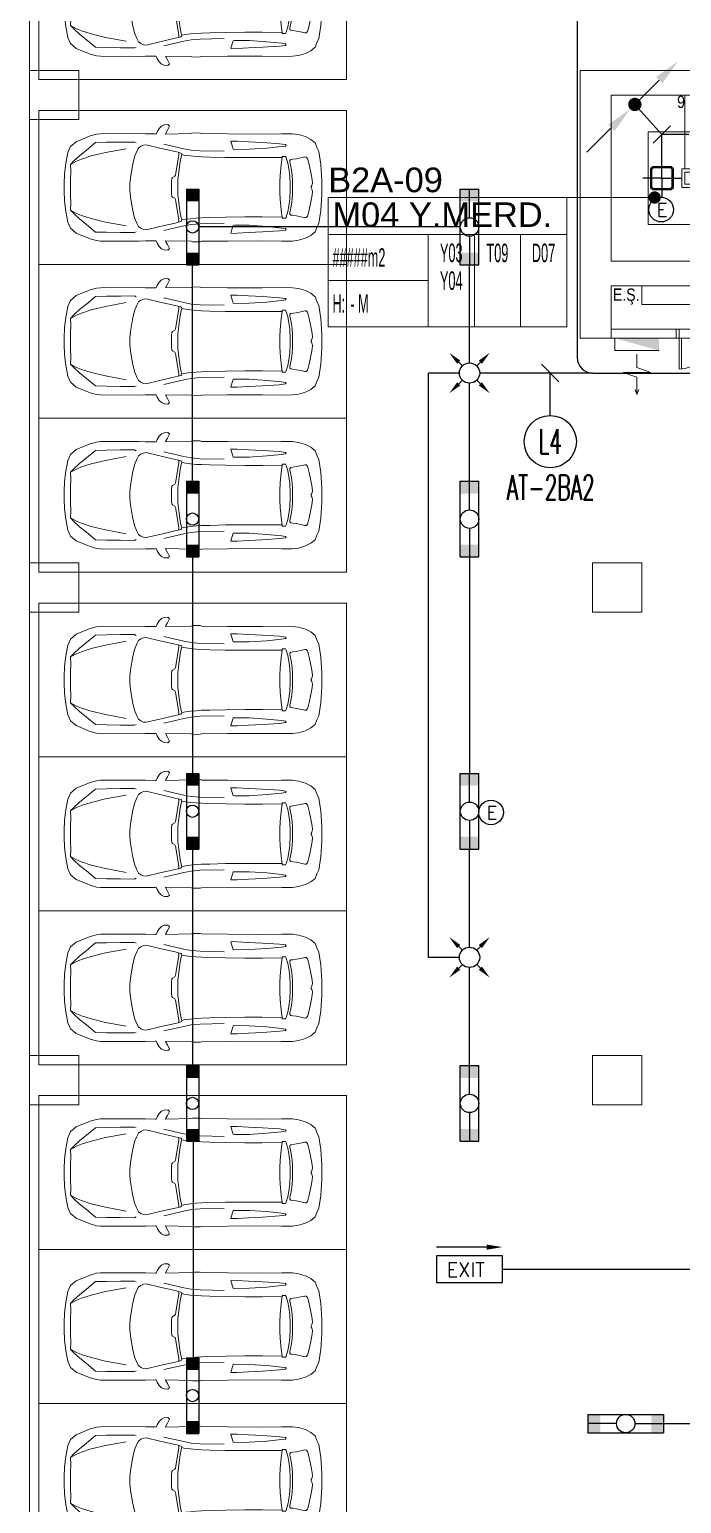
# Model space of a CAD drawing. Header units: metres. Extents: x -13316 to 152404, y -3899 to 30226.
# Drawn here: x 35845 to 36904, y 472 to 2866 of the extents above; entities that cross this region are included whole.
import ezdxf
from ezdxf.enums import TextEntityAlignment as Align

# ---------------------------------------------------------------- set-up
doc = ezdxf.new("R2010")
doc.units = ezdxf.units.M
doc.header["$LTSCALE"] = 100
doc.header["$MEASUREMENT"] = 0
doc.layers.get('0').update_dxf_attribs({"color": 9, "lineweight": 9})
for name, color, linetype, lineweight in [('00', 9, 'Continuous', 9), ('01', 9, 'Continuous', 9), ('04', 9, 'Continuous', 9), ('06D', 9, 'Continuous', 9), ('19', 9, 'Continuous', 9), ('21', 9, 'Continuous', 9), ('21_mahal200', 9, 'Continuous', 9), ('32-ekipman', 9, 'Continuous', 9), ('E-1x36 W SIVAÜSTÜ FLUORESAN ARMATÜR (ETANŞ)', 7, 'Continuous', 30), ('E-1x8 W ÇIKIŞ ARMATÜRÜ (TİP 2)', 7, 'Continuous', 30), ('E-2x18(W) PL DOWNLIGHT ARMATÜR (SIVAÜSTÜ)', 7, 'Continuous', 30), ('E-2x36 W SIVAÜSTÜ FLUORESAN ARMATÜR (ETANŞ)', 7, 'Continuous', 30), ('E-ACİL AYDINLATMA KİTİ', 7, 'Continuous', 30), ('E-AŞAĞIDAN GELİP YUKARIYA GİDEN HAT', 7, 'Continuous', 30), ('E-KABLO', 7, 'Continuous', 30), ('E-LINYE', 7, 'Continuous', 30), ('E-TAVAN TİPİ 360° VARLIK SENSÖRÜ (ALGILAMA ÇAPI 10 14 m)', 7, 'Continuous', 30)]:
    doc.layers.add(name, color=color, linetype=linetype, lineweight=lineweight)
doc.styles.add('Arial', font='arial.ttf', dxfattribs={"height": 2.5})
doc.styles.add('E-YAZI', font='txttw.shx')
doc.styles.add('MuuM_TEXT-STANDART', font='ARIALN.TTF')
doc.dimstyles.new('MuuM_DIM200', dxfattribs={"dimscale": 20, "dimtxt": 2, "dimasz": 1, "dimexe": 1, "dimexo": 1, "dimgap": 1, "dimtad": 1, "dimdec": 1, "dimrnd": 0.5, "dimdsep": 46, "dimtxsty": 'MuuM_TEXT-STANDART', "dimblk": 'ARCHTICK', "dimcen": 0, "dimdle": 0.15, "dimclrd": 256, "dimclre": 256, "dimclrt": 256, "dimadec": 0, "dimazin": 0, "dimtfac": 5, "dimtdec": 1, "dimtix": 1, "dimtmove": 2, "dimatfit": 3, "dimldrblk": 'DOT', "dimfxl": 3, "dimfxlon": 1, "dimtolj": 1, "dimlwd": -1, "dimlwe": -1, "dimarcsym": 0})

# ---------------------------------------------------------------- blocks, each defined once
blk = doc.blocks.new('100_2x36 W SIVAÜSTÜ FLUORESAN ARMATÜR (ETANŞ)')
at = {"layer": 'E-2x36 W SIVAÜSTÜ FLUORESAN ARMATÜR (ETANŞ)', "color": 4}
for p, q in [((-6.15, 1.5), (6.15, 1.5)), ((-6.15, 1.5), (-6.15, -1.5)), ((-1.5, 0), (-6.15, 0)), ((1.5, 0), (6.15, 0)), ((6.15, 1.5), (6.15, -1.5)), ((-6.15, -1.5), (6.15, -1.5))]:
    blk.add_line(p, q, dxfattribs=at)
blk.add_circle((0, 0), 1.5, dxfattribs=at)
for points in [[(-4.15, 1.5), (-4.15, -1.5), (-6.15, 1.5), (-6.15, -1.5)], [(4.15, 1.5), (4.15, -1.5), (6.15, 1.5), (6.15, -1.5)]]:
    blk.add_solid(points, dxfattribs=at)
blk = doc.blocks.new('100_TAVAN TİPİ 360° VARLIK SENSÖRÜ (ALGILAMA ÇAPI 10 14 m)')
at = {"layer": 'E-TAVAN TİPİ 360° VARLIK SENSÖRÜ (ALGILAMA ÇAPI 10 14 m)', "color": 3}
for p, q in [((-1.1, 1.1), (-0.73, 0.73)), ((1.1, 1.1), (0.73, 0.73)), ((-1.1, -1.1), (-0.73, -0.73)), ((1.1, -1.1), (0.73, -0.73))]:
    blk.add_line(p, q, dxfattribs=at)
at = {"layer": 'E-TAVAN TİPİ 360° VARLIK SENSÖRÜ (ALGILAMA ÇAPI 10 14 m)', "color": 4}
blk.add_circle((0, 0), 1.03, dxfattribs=at)
at = {"layer": 'E-TAVAN TİPİ 360° VARLIK SENSÖRÜ (ALGILAMA ÇAPI 10 14 m)', "color": 3}
for points in [[(-1.26, 0.94), (-0.94, 1.26), (-2.06, 2.06)], [(1.26, 0.94), (0.94, 1.26), (2.06, 2.06)], [(-1.26, -0.94), (-0.94, -1.26), (-2.06, -2.06)], [(1.26, -0.94), (0.94, -1.26), (2.06, -2.06)]]:
    blk.add_solid(points, dxfattribs=at)
blk = doc.blocks.new('100_1x36 W SIVAÜSTÜ FLUORESAN ARMATÜR (ETANŞ)')
at = {"layer": 'E-1x36 W SIVAÜSTÜ FLUORESAN ARMATÜR (ETANŞ)', "color": 4}
for p, q in [((-6.15, 1), (-6.15, -1)), ((6.15, 1), (-6.15, 1)), ((6.15, 1), (6.15, -1)), ((6.15, -1), (-6.15, -1))]:
    blk.add_line(p, q, dxfattribs=at)
at = {"layer": 'E-1x36 W SIVAÜSTÜ FLUORESAN ARMATÜR (ETANŞ)'}
blk.add_line((6.15, -1), (6.15, -1), dxfattribs=at)
at = {"layer": 'E-1x36 W SIVAÜSTÜ FLUORESAN ARMATÜR (ETANŞ)', "color": 4}
blk.add_circle((0, 0), 1, dxfattribs=at)
for points in [[(-6.15, 1), (-4.15, 1), (-6.15, -1), (-4.15, -1)], [(6.15, 1), (4.15, 1), (6.15, -1), (4.15, -1)]]:
    blk.add_solid(points, dxfattribs=at)
blk = doc.blocks.new('100_ACİL AYDINLATMA KİTİ')
at = {"layer": 'E-ACİL AYDINLATMA KİTİ', "color": 3}
blk.add_circle((0, 0), 1.25, dxfattribs=at)
at = {"layer": 'E-ACİL AYDINLATMA KİTİ', "color": 3, "style": 'E-YAZI'}
blk.add_text('E', height=1.34, dxfattribs=at).set_placement((-0.45, -0.69))
blk = doc.blocks.new('100_1x8 W ÇIKIŞ ARMATÜRÜ (TİP 2)')
at = {"layer": 'E-1x8 W ÇIKIŞ ARMATÜRÜ (TİP 2)', "color": 3}
blk.add_line((1.73, 3.58), (-3.34, 3.58), dxfattribs=at)
at = {"layer": 'E-1x8 W ÇIKIŞ ARMATÜRÜ (TİP 2)', "color": 4}
blk.add_lwpolyline([(-3.34, 0), (3.34, 0), (3.34, 2.7), (-3.34, 2.7)], close=True, dxfattribs=at)
at = {"layer": 'E-1x8 W ÇIKIŞ ARMATÜRÜ (TİP 2)', "color": 3}
blk.add_solid([(1.73, 3.84), (1.73, 3.31), (3.33, 3.58)], dxfattribs=at)
at = {"layer": 'E-1x8 W ÇIKIŞ ARMATÜRÜ (TİP 2)', "color": 3, "style": 'E-YAZI'}
blk.add_text('EXIT', height=1.44, dxfattribs=at).set_placement((-2.33, 0.56))
blk = doc.blocks.new('100_AŞAĞIDAN GELİP YUKARIYA GİDEN HAT')
at = {"layer": 'E-AŞAĞIDAN GELİP YUKARIYA GİDEN HAT', "color": 3, "linetype": 'Continuous'}
for p, q in [((2.47, 2.47), (0, 0)), ((-2.39, -2.38), (-4.86, -4.85))]:
    blk.add_line(p, q, dxfattribs=at)
at = {"layer": 'E-AŞAĞIDAN GELİP YUKARIYA GİDEN HAT', "color": 4, "linetype": 'Continuous', "const_width": 0.675}
blk.add_lwpolyline([(0.34, 0, 1), (-0.34, 0, 1)], format="xyb", close=True, dxfattribs=at)
at = {"layer": 'E-AŞAĞIDAN GELİP YUKARIYA GİDEN HAT', "color": 3, "linetype": 'Continuous'}
for points in [[(2.15, 2.79), (2.79, 2.15), (4.38, 4.38)], [(-2.71, -2.06), (-2.07, -2.7), (-0.48, -0.47)]]:
    blk.add_solid(points, dxfattribs=at)
blk = doc.blocks.new('100_2x18(W) PL DOWNLIGHT ARMATÜR (SIVAÜSTÜ)')
at = {"layer": 'E-2x18(W) PL DOWNLIGHT ARMATÜR (SIVAÜSTÜ)', "color": 4, "ltscale": 0.4}
for q in [(0, 25), (0, 25), (-25, 0), (-25, 0), (0, -25), (25, 0), (0, -25), (25, 0)]:
    blk.add_line((0, 0), q, dxfattribs=at)
at = {"layer": 'E-2x18(W) PL DOWNLIGHT ARMATÜR (SIVAÜSTÜ)', "color": 4}
for p, q in [((-12, 15), (-15, 12)), ((-15, 12), (-15, -12)), ((-11.4, 13.5), (-13.5, 11.4)), ((-13.5, 11.4), (-13.5, -11.4)), ((12, 15), (-12, 15)), ((11.4, 13.5), (-11.4, 13.5)), ((13.5, 11.4), (11.4, 13.5)), ((15, 12), (12, 15)), ((13.5, -11.4), (13.5, 11.4)), ((15, -12), (15, 12)), ((-15, -12), (-12, -15)), ((-13.5, -11.4), (-11.4, -13.5)), ((-12, -15), (12, -15)), ((-11.4, -13.5), (11.4, -13.5)), ((11.4, -13.5), (13.5, -11.4)), ((12, -15), (15, -12))]:
    blk.add_line(p, q, dxfattribs=at)
blk = doc.blocks.new('p-kolon_80x80')
blk.add_lwpolyline([(-40, -40), (40, -40), (40, 40), (-40, 40)], close=True)
blk = doc.blocks.new('2.Bod.Ara.Sitatik Elk.')
at = {"layer": '01'}
blk.add_lwpolyline([(8420, -6500), (8420, -6500), (8420, -6460), (8420, -6150), (9220, -6150), (9220, -6190), (8470, -6190), (8470, -6460), (9015, -6460), (9015, -6545), (9220, -6545), (9220, -6585), (8975, -6585), (8975, -6500), (8470, -6500), (8470, -6585), (8420, -6585), (8420, -6500)], dxfattribs=at)
for p in [(7565, -6190), (7565, -6990), (8480, -6990), (7565, -7790), (8480, -7790)]:
    blk.add_blockref('p-kolon_80x80', p, dxfattribs=at)
blk = doc.blocks.new('p-araba-10')
for points in [[(-193.8, -2.4), (-193.8, 5.3), (-192.9, 22.2), (-191.1, 38.9), (-187.6, 56.6), (-183.4, 66.4), (-173.9, 74.2), (-151.3, 83.5), (-141.2, 86.3), (-134.5, 87.1), (-72.5, 87.3), (-61.4, 87), (-45.8, 86.8), (-44, 86.7), (-42.5, 90.5), (-39.1, 95.9), (-35.3, 99.6), (-31.2, 101.5), (-25.1, 101.9), (-22.6, 99.4), (-26, 92.8), (-28.4, 88.2), (-29.2, 86.7), (12.7, 87.6), (14.7, 88.4), (27.6, 88.2), (29.7, 87.5), (71.7, 87.1), (127.9, 86.7), (160, 87.2), (177.5, 87.1), (187.3, 85.7), (198.4, 82.4), (207, 78), (214.1, 72.2), (217.1, 65), (220, 58.1), (223.2, 37.3), (225, 11.2), (225, -11.2), (223.2, -37.3), (220, -58.1), (217.1, -65), (214.1, -72.2), (207, -78), (198.4, -82.4), (187.3, -85.7), (177.5, -87.1), (160, -87.2), (127.9, -86.7), (71.7, -87.1), (29.7, -87.5), (27.6, -88.2), (14.7, -88.4), (12.7, -87.6), (-29.2, -86.7), (-28.4, -88.2), (-26, -92.8), (-22.6, -99.4), (-25.1, -101.9), (-31.2, -101.5), (-35.3, -99.6), (-39.1, -95.9), (-42.5, -90.5), (-44, -86.7), (-45.8, -86.8), (-61.4, -87), (-72.5, -87.3), (-134.5, -87.1), (-141.2, -86.3), (-151.3, -83.5), (-173.9, -74.2), (-183.4, -66.4), (-187.6, -56.6), (-191.1, -38.9), (-192.9, -22.2), (-193.8, -5.3), (-193.8, 2.4)], [(-93, -62.5), (-126.3, -56.3), (-149.5, -50.6), (-165.5, -45.6), (-173.7, -42.3), (-183.5, -36.9), (-182.7, -25.6), (-183.2, -12.4), (-183.2, 0.2), (-183.2, 12.8), (-182.7, 26), (-183.5, 37.3), (-177.8, 43), (-168.5, 51.5), (-157.6, 60.6), (-142.7, 72.8), (-124.7, 73.2), (-102, 73.6), (-79.4, 73.7), (-76.8, 72.4)], [(-93, 62.8), (-126.3, 56.7), (-149.5, 51), (-165.5, 45.9), (-173.7, 42.6), (-183.5, 37.3), (-182.7, 26), (-183.2, 12.8), (-183.2, 0.2), (-183.2, -12.4), (-182.7, -25.6), (-183.5, -36.9), (-177.8, -42.6), (-168.5, -51.2), (-157.6, -60.2), (-142.7, -72.5), (-124.7, -72.9), (-102, -73.2), (-79.4, -73.3), (-76.8, -72.1)], [(-8.3, -56.7), (-13.4, -57.9), (-38.1, -63.5), (-60.3, -68.8), (-64.9, -68.3), (-69.3, -66.4), (-73, -63.6), (-75.8, -58.3), (-79.1, -49.2), (-82.8, -35.3), (-86.1, -15.4), (-87, -5.3), (-87, 0.2), (-87, 5.7), (-86.1, 15.7), (-82.8, 35.6), (-79.1, 49.6), (-75.8, 58.7), (-73, 63.9), (-69.3, 66.8), (-64.9, 68.6), (-60.3, 69.2), (-38.1, 63.8), (-13.4, 58.2), (-8.3, 57)], [(66.2, 58.6), (27.5, 59.4), (12.7, 60.6), (0.9, 62.9), (-31.5, 70.4)], [(-2.5, -52.9), (-3.1, -54.6), (-4.3, -55.5), (-8.3, -56.7), (-7.3, -54.5), (-7.2, -52.8), (-12.4, -22.8), (-12.7, -19.8), (-13.7, -17.7), (-17.5, -15.6), (-18.7, -14.2), (-19.1, -9.7), (-19.2, -3.2), (-19.2, 0.2), (-19.2, 3.5), (-19.1, 10), (-18.7, 14.5), (-17.5, 15.9), (-13.7, 18.1), (-12.7, 20.1), (-12.4, 23.1), (-7.2, 53.1), (-7.3, 54.8), (-8.3, 57), (-4.3, 55.8), (-3.1, 54.9), (-2.5, 53.3)], [(160.4, 48.6), (128, 48.3), (99.7, 48.3), (68.4, 48.6), (43.2, 49.2), (29.3, 49.7), (20.9, 50.2), (11.4, 51.1), (4.3, 52), (0.7, 52.6), (-2.5, 53.3), (-3.4, 49.8), (-4.9, 41.7), (-6.9, 29.6), (-9.1, 11.9), (-9.1, 2.6), (-9.1, 0.2), (-9.1, -2.2), (-9.1, -11.6), (-6.9, -29.3), (-4.9, -41.4), (-3.4, -49.4), (-2.5, -52.9), (0.7, -52.2), (4.3, -51.7), (11.4, -50.8), (20.9, -49.9), (29.3, -49.3), (43.2, -48.9), (68.4, -48.3), (99.7, -47.9), (128, -47.9), (160.4, -48.3)], [(66.2, -58.2), (27.5, -59), (12.7, -60.3), (0.9, -62.6), (-31.5, -70.1)]]:
    blk.add_lwpolyline(points)
for points in [[(159.5, 66.3), (166.1, 67.2), (167.1, 68.6), (165.9, 69.6), (156.3, 70.9), (128.7, 72.7), (106.1, 73.8), (87.7, 74.9), (77.7, 75), (77.4, 74.3), (80.3, 64), (81.1, 62.1), (83.3, 61.7), (106.9, 62), (135.6, 63.8)], [(169.6, -39.3), (171.3, -30.3), (172.9, -18.6), (173.8, -4.4), (173.8, 0.2), (173.8, 4.7), (172.9, 19), (171.3, 30.6), (169.6, 39.6), (166.8, 48.4), (165.8, 50.4), (160.6, 50.4), (160.4, 48.6), (159, 36.5), (157.5, 19.4), (157, 8.1), (157, 0.2), (157, -7.8), (157.5, -19.1), (159, -36.2), (160.4, -48.3), (160.6, -50.1), (165.8, -50.1), (166.8, -48.1)], [(174.1, -36.1), (175.5, -27.9), (176.6, -19.3), (177.4, -10.5), (177.5, -1.4), (177.5, 0.2), (177.5, 1.8), (177.4, 10.9), (176.6, 19.7), (175.5, 28.2), (174.1, 36.4), (173, 41.1), (173.2, 43.7), (174.5, 45.2), (178.1, 45.7), (184.1, 46.5), (193.2, 48.4), (197.4, 49.4), (199.8, 49.3), (201.7, 47.1), (202.6, 43.6), (204.7, 36.9), (206.7, 26.7), (208.2, 18.6), (209.1, 12.5), (209.7, 6.9), (209.5, 5), (208.6, 3), (207.7, 1.2), (207.7, 0.2), (207.7, -0.9), (208.6, -2.7), (208.6, -2.7), (209.5, -4.6), (209.7, -6.6), (209.1, -12.1), (208.2, -18.3), (206.7, -26.4), (204.7, -36.5), (202.6, -43.3), (201.7, -46.8), (199.8, -49), (197.4, -49.1), (193.2, -48.1), (184.1, -46.1), (178.1, -45.3), (174.5, -44.9), (173.2, -43.4), (173, -40.8)], [(159.5, -66), (166.1, -66.9), (167.1, -68.2), (165.9, -69.3), (156.3, -70.5), (128.7, -72.4), (106.1, -73.5), (87.7, -74.5), (77.7, -74.7), (77.4, -74), (80.3, -63.7), (81.1, -61.7), (83.3, -61.4), (106.9, -61.6), (135.6, -63.5)]]:
    blk.add_lwpolyline(points, close=True)
blk = doc.blocks.new('p-carpark_std')
at = {"layer": '06D'}
blk.add_lwpolyline([(-500, -125), (0, -125), (0, 125), (-500, 125)], close=True, dxfattribs=at)
at = {"layer": '04'}
blk.add_blockref('p-araba-10', (-265, 0), dxfattribs=at)
blk = doc.blocks.new('p-M01-M02_merdiven-1050')
at = {"layer": '19'}
h = blk.add_hatch(color=256, dxfattribs=at)
h.dxf.hatch_style = 1
edge = h.paths.add_edge_path()
edge.add_arc((210, -344), 10, 270, 630)
h = blk.add_hatch(color=256, dxfattribs=at)
h.dxf.hatch_style = 1
h.paths.add_polyline_path([(84, -372), (36, -372), (60, -396)])
at = {"layer": '19', "linetype": 'Continuous'}
for points in [[(210, -344), (210, -120), (210, -60), (60, -60), (60, -372)], [(145, -200.7), (145, -120), (125, -120), (125, -120), (125, -367), (140, -367), (140, -372), (120, -372), (120, -367), (120, -115), (120, -115), (150, -115), (150, -198.4)], [(145, -200.7), (270, -142.4)], [(150, -120), (270, -120)], [(0, -148), (120, -148)], [(145, -206.3), (270, -148)], [(150, -148), (258, -148)], [(0, -176), (120, -176)], [(150, -176), (198, -176)], [(210, -176), (270, -176)], [(0, -204), (120, -204)], [(150, -204), (270, -204)], [(0, -232), (120, -232)], [(150, -232), (270, -232)], [(0, -260), (120, -260)], [(150, -260), (270, -260)], [(0, -288), (120, -288)], [(150, -288), (270, -288)], [(0, -316), (120, -316)], [(150, -316), (270, -316)], [(0, -344), (120, -344)], [(150, -344), (270, -344)], [(0, -372), (120, -372)]]:
    blk.add_lwpolyline(points, dxfattribs=at)
at = {"layer": '19'}
for points in [[(145, -206.3), (270, -148)], [(150, -204), (150, -372), (150, -372), (145, -372), (145, -372), (145, -206.3)]]:
    blk.add_lwpolyline(points, dxfattribs=at)
blk.add_lwpolyline([(84, -372), (36, -372), (60, -396)], close=True, dxfattribs=at)
blk.add_circle((210, -344), 10, dxfattribs=at)
blk = doc.blocks.new('p-m04 formül2a')
at = {"layer": '21', "style": 'MuuM_TEXT-STANDART'}
for s, p in [('9', (120, 249)), ('8', (148, 249)), ('7', (176, 249)), ('6', (204, 249)), ('5', (232, 249)), ('4', (260, 249)), ('3', (288, 249)), ('2', (316, 249)), ('1', (344, 249)), ('18x16,6/28', (330.4, 210))]:
    blk.add_text(s, height=20, dxfattribs=at).set_placement(p, align=Align.RIGHT)
for s, p in [('10', (148, 1)), ('11', (176, 1)), ('12', (204, 1)), ('13', (232, 1)), ('14', (260, 1)), ('15', (288, 1)), ('16', (316, 1)), ('17', (344, 1)), ('18', (372, 1))]:
    blk.add_text(s, height=20, dxfattribs=at).set_placement(p)
blk = doc.blocks.new('YD-72-20')
at = {"linetype": 'Continuous'}
for p, q in [((0, 0.714), (-0.028, 0.634)), ((0, 0.714), (0.028, 0.634)), ((0, 0.434), (0, 0.714)), ((-0.225, 0.355), (0.225, 0.355)), ((-0.225, 0.355), (0, 0.276)), ((0.225, 0.355), (0, 0.434)), ((0, 0.058), (0, 0.276)), ((0.36, 0), (-0.36, 0)), ((0.36, 0), (0.36, -0.2))]:
    blk.add_line(p, q, dxfattribs=at)
blk.add_solid([(0.36, -0.2), (-0.36, 0), (-0.36, -0.2)])
blk = doc.blocks.new('b2a yan.dol')
at = {"xscale": 100, "yscale": 100, "zscale": 100, "rotation": 180}
blk.add_blockref('YD-72-20', (36512, -17486.4), dxfattribs=at)
blk = doc.blocks.new('_ArchTick')
at = {"color": 0, "linetype": 'ByBlock', "const_width": 0.15}
blk.add_lwpolyline([(-0.5, -0.5), (0.5, 0.5)], dxfattribs=at)
blk = doc.blocks.new('_Dot')
at = {"color": 0, "linetype": 'ByBlock', "lineweight": -2}
blk.add_line((-0.5, 0), (-1, 0), dxfattribs=at)
at = {"color": 0, "linetype": 'ByBlock', "const_width": 0.5}
blk.add_lwpolyline([(-0.25, 0, 1), (0.25, 0, 1)], format="xyb", close=True, dxfattribs=at)
blk = doc.blocks.new('0_roomno2')
blk.add_lwpolyline([(19.38, -10.5), (0, -10.5), (0, 0), (19.38, 0)], close=True)
for points in [[(0, -3), (19.38, -3)], [(8.12, -3), (8.12, -10.5)], [(11.88, -3), (11.88, -10.5)], [(15.62, -3), (15.62, -10.5)], [(0, -6.75), (8.12, -6.75)]]:
    blk.add_lwpolyline(points)
at = {"style": 'MuuM_TEXT-STANDART', "width": 0.6}
blk.add_text('H:', height=1.5, dxfattribs=at).set_placement((0.35, -8.61), align=Align.MIDDLE_LEFT)
at = {"style": 'Arial'}
blk.add_attdef('ODANO', (0, 1.17), '', height=2, dxfattribs=at)
blk.add_attdef('MEKANADI', text='', height=2, dxfattribs=at).set_placement((0.35, -3), align=Align.BOTTOM_LEFT)
at = {"style": 'MuuM_TEXT-STANDART', "width": 0.6}
for tag, p in [('M2', (0.35, -4.88)), ('TEMIZTAVANYUKSEKLIGI', (1.8, -8.61))]:
    blk.add_attdef(tag, text='', height=1.5, dxfattribs=at).set_placement(p, align=Align.MIDDLE_LEFT)
for tag, p in [('YER01', (10, -4.5)), ('TAVAN01', (13.75, -4.5)), ('DUVAR01', (17.5, -4.5)), ('YER02', (10, -6.75)), ('TAVAN02', (13.75, -6.75)), ('DUVAR02', (17.5, -6.75)), ('YER03', (10, -9)), ('TAVAN03', (13.75, -9)), ('DUVAR03', (17.5, -9))]:
    blk.add_attdef(tag, text='', height=1.5, dxfattribs=at).set_placement(p, align=Align.MIDDLE_CENTER)
blk = doc.blocks.new('ttttttttttttt')
for points in [[(3983.5, -30733.6), (3983.5, -30748.6)], [(3988.5, -30733.6), (3983.5, -30733.6)], [(3988.5, -30733.6), (3988.5, -30748.6)], [(4043.5, -30733.6), (4038.5, -30733.6)], [(4038.5, -30733.6), (4038.5, -30748.6)], [(4043.5, -30733.6), (4043.5, -30748.6)], [(3988.5, -30748.6), (3983.5, -30748.6)], [(4034.5, -30748.6), (3988.5, -30748.6)], [(4034.5, -30748.6), (4034.5, -30798.6)], [(4034.5, -30748.6), (4038.5, -30748.6)], [(4043.5, -30748.6), (4038.5, -30748.6)], [(4038.5, -30748.6), (4038.5, -30798.6)]]:
    blk.add_lwpolyline(points)
blk.add_arc((4038.5, -30748.6), 50, 180, 270)
blk = doc.blocks.new('2.Bod.Ara.Mimari Elk.')
at = {"layer": '00'}
for points in [[(7540, -5430), (7540, -6150), (7525, -6150), (7525, -5430)], [(7540, -6230), (7540, -6950), (7525, -6950), (7525, -6230)], [(7540, -7030), (7540, -7750), (7525, -7750), (7525, -7030)], [(7540, -7830), (7540, -8550), (7525, -8550), (7525, -7830)]]:
    blk.add_lwpolyline(points, close=True, dxfattribs=at)
for points in [[(8670, -6500), (8670, -6570), (8470, -6570), (8470, -6570)], [(8975, -6585), (8470, -6585), (8470, -6585)]]:
    blk.add_lwpolyline(points, dxfattribs=at)
at = {"layer": '06D'}
blk.add_lwpolyline([(8670, -6500), (8520, -6500), (8520, -6530), (8670, -6530), (8670, -6500)], dxfattribs=at)
at = {"rotation": 90}
blk.add_blockref('p-M01-M02_merdiven-1050', (8470, -6460), dxfattribs=at)
blk.add_blockref('p-m04 formül2a', (8470, -6460))
at = {"xscale": -1}
blk.add_blockref('ttttttttttttt', (12619, 24163.6), dxfattribs=at)
at = {"layer": '04'}
for p in [(8040, -6040), (8040, -6340), (8040, -6590), (8040, -6840), (8040, -7140), (8040, -7390), (8040, -7640), (8040, -7940), (8040, -8190), (8040, -8440)]:
    blk.add_blockref('p-carpark_std', p, dxfattribs=at)
at = {"layer": '21_mahal200'}
ref = blk.add_blockref('0_roomno2', (8010.3, -6356.4), dxfattribs=dict(at, xscale=20, yscale=20, zscale=20))
ref.add_attrib('ODANO', 'B2A-09', (8010.3, -6347.8), dxfattribs={"layer": '0', "height": 40, "style": 'Arial'})
ref.add_attrib('MEKANADI', 'M04 Y.MERD.', dxfattribs={"layer": '0', "height": 40, "style": 'Arial'}).set_placement((8017.3, -6416.4), align=Align.BOTTOM_LEFT)
ref.add_attrib('M2', '#####m2', dxfattribs={"layer": '0', "height": 30, "style": 'MuuM_TEXT-STANDART', "width": 0.6}).set_placement((8017.3, -6453.9), align=Align.MIDDLE_LEFT)
ref.add_attrib('TEMIZTAVANYUKSEKLIGI', '- M', dxfattribs={"layer": '0', "height": 30, "style": 'MuuM_TEXT-STANDART', "width": 0.6}).set_placement((8046.3, -6528.6), align=Align.MIDDLE_LEFT)
ref.add_attrib('YER01', 'Y03', dxfattribs={"layer": '0', "height": 30, "style": 'MuuM_TEXT-STANDART', "width": 0.6}).set_placement((8210.3, -6446.4), align=Align.MIDDLE_CENTER)
ref.add_attrib('TAVAN01', 'T09', dxfattribs={"layer": '0', "height": 30, "style": 'MuuM_TEXT-STANDART', "width": 0.6}).set_placement((8285.3, -6446.4), align=Align.MIDDLE_CENTER)
ref.add_attrib('DUVAR01', 'D07', dxfattribs={"layer": '0', "height": 30, "style": 'MuuM_TEXT-STANDART', "width": 0.6}).set_placement((8360.3, -6446.4), align=Align.MIDDLE_CENTER)
ref.add_attrib('YER02', 'Y04', dxfattribs={"layer": '0', "height": 30, "style": 'MuuM_TEXT-STANDART', "width": 0.6}).set_placement((8210.3, -6491.4), align=Align.MIDDLE_CENTER)
at = {"layer": '32-ekipman'}
blk.add_blockref('b2a yan.dol', (-28000, 10881.4), dxfattribs=at)
at = {"layer": '21', "style": 'MuuM_TEXT-STANDART'}
blk.add_text('E.Ş.', height=20, dxfattribs=at).set_placement((8472.9, -6524.2))
at = {"layer": '21_mahal200'}
blk.add_leader([(8540.8, -6356.4), (8397.8, -6356.4)], dimstyle='MuuM_DIM200', override={"dimasz": 1, "dimfxl": 10}, dxfattribs=at)

msp = doc.modelspace()

# ---------------------------------------------------------------- linework, layer by layer
at = {"layer": 'E-KABLO', "color": 6}
for p, q in [((36735, 3323.97), (36735, 2333.5)), ((36828.6, 2744.7), (36872.5, 2696.08)), ((36872.5, 2656.08), (36872.5, 2696.08)), ((36545, 2545.75), (36120, 2545.75)), ((36110, 2132.75), (36110, 2484.25)), ((36560, 2324.92), (36560, 2484.25)), ((36760, 2308.5), (36576.42, 2308.5)), ((36560, 2132.75), (36560, 2292.08)), ((36110, 2009.75), (36110, 1658.25)), ((36560, 2009.75), (36560, 1658.25)), ((36110, 1535.25), (36110, 1183.75)), ((36560, 1375.92), (36560, 1535.25)), ((36560, 1183.75), (36560, 1343.08)), ((36111.12, 1060.68), (36111.12, 709.25)), ((36875.25, 602.21), (38139.56, 602.21))]:
    msp.add_line(p, q, dxfattribs=at)
at = {"layer": 'E-KABLO', "color": 3}
for p, q in [((36493.58, 1359.5), (36493.58, 2308.5)), ((36543.58, 2308.5), (36493.58, 2308.5)), ((36543.58, 1359.5), (36493.58, 1359.5))]:
    msp.add_line(p, q, dxfattribs=at)
at = {"layer": 'E-KABLO', "color": 5}
msp.add_line((36760, 2308.5), (37341.59, 2308.5), dxfattribs=at)
at = {"layer": 'E-KABLO', "color": 4}
msp.add_line((36613.37, 853.25), (38006.42, 853.25), dxfattribs=at)
at = {"layer": 'E-KABLO', "color": 6}
msp.add_arc((36760, 2333.5), 25, 180, 270, dxfattribs=at)
at = {"layer": 'E-LINYE', "color": 7, "linetype": 'Continuous'}
for p, q in [((36858.36, 2681.94), (36886.64, 2710.22)), ((36916.46, 2696.08), (36872.5, 2696.08)), ((36677.01, 2322.64), (36705.3, 2294.36)), ((36691.16, 2239.51), (36691.16, 2308.5))]:
    msp.add_line(p, q, dxfattribs=at)
msp.add_circle((36691.16, 2197.07), 42.44, dxfattribs=at)

# ---------------------------------------------------------------- block references
at = {"layer": '06D'}
for name in ['2.Bod.Ara.Sitatik Elk.', '2.Bod.Ara.Mimari Elk.']:
    msp.add_blockref(name, (28320, 8950), dxfattribs=at)
at = {"layer": 'E-1x36 W SIVAÜSTÜ FLUORESAN ARMATÜR (ETANŞ)', "xscale": 10, "yscale": 10, "zscale": 10, "rotation": 90}
for p in [(36110, 2545.75), (36110, 2071.25), (36110, 1596.75), (36110, 1122.25), (36110, 647.75)]:
    msp.add_blockref('100_1x36 W SIVAÜSTÜ FLUORESAN ARMATÜR (ETANŞ)', p, dxfattribs=at)
at = {"layer": 'E-1x8 W ÇIKIŞ ARMATÜRÜ (TİP 2)', "xscale": 16, "yscale": 16, "zscale": 16}
msp.add_blockref('100_1x8 W ÇIKIŞ ARMATÜRÜ (TİP 2)', (36560, 831.63), dxfattribs=at)
at = {"layer": 'E-2x18(W) PL DOWNLIGHT ARMATÜR (SIVAÜSTÜ)', "color": 6, "xscale": 1.243104, "yscale": 1.243104, "zscale": 1.243104}
msp.add_blockref('100_2x18(W) PL DOWNLIGHT ARMATÜR (SIVAÜSTÜ)', (36872.5, 2625), dxfattribs=at)
at = {"layer": 'E-2x36 W SIVAÜSTÜ FLUORESAN ARMATÜR (ETANŞ)', "xscale": 10, "yscale": 10, "zscale": 10, "rotation": 90}
for p in [(36560, 2545.75), (36560, 2071.25), (36560, 1596.75), (36560, 1122.25)]:
    msp.add_blockref('100_2x36 W SIVAÜSTÜ FLUORESAN ARMATÜR (ETANŞ)', p, dxfattribs=at)
at = {"layer": 'E-2x36 W SIVAÜSTÜ FLUORESAN ARMATÜR (ETANŞ)', "xscale": 10, "yscale": 10, "zscale": 10}
msp.add_blockref('100_2x36 W SIVAÜSTÜ FLUORESAN ARMATÜR (ETANŞ)', (36813.75, 602.21), dxfattribs=at)
at = {"layer": 'E-ACİL AYDINLATMA KİTİ', "xscale": 16, "yscale": 16, "zscale": 16}
for p in [(36871.35, 2573.91), (36594.93, 1594.89)]:
    msp.add_blockref('100_ACİL AYDINLATMA KİTİ', p, dxfattribs=at)
at = {"layer": 'E-AŞAĞIDAN GELİP YUKARIYA GİDEN HAT', "xscale": 16, "yscale": 16, "zscale": 16}
msp.add_blockref('100_AŞAĞIDAN GELİP YUKARIYA GİDEN HAT', (36828.6, 2744.7), dxfattribs=at)
at = {"layer": 'E-TAVAN TİPİ 360° VARLIK SENSÖRÜ (ALGILAMA ÇAPI 10 14 m)', "xscale": 16, "yscale": 16, "zscale": 16}
for p in [(36560, 2308.5), (36560, 1359.5)]:
    msp.add_blockref('100_TAVAN TİPİ 360° VARLIK SENSÖRÜ (ALGILAMA ÇAPI 10 14 m)', p, dxfattribs=at)

# ---------------------------------------------------------------- texts
at = {"layer": 'E-LINYE', "color": 3, "linetype": 'Continuous', "style": 'E-YAZI', "width": 0.6}
for s, p in [('L4', (36691.16, 2197.07)), ('AT-2BA2', (36691.98, 2122.82))]:
    msp.add_text(s, height=40, dxfattribs=at).set_placement(p, align=Align.MIDDLE_CENTER)

doc.saveas('drawing.dxf')
